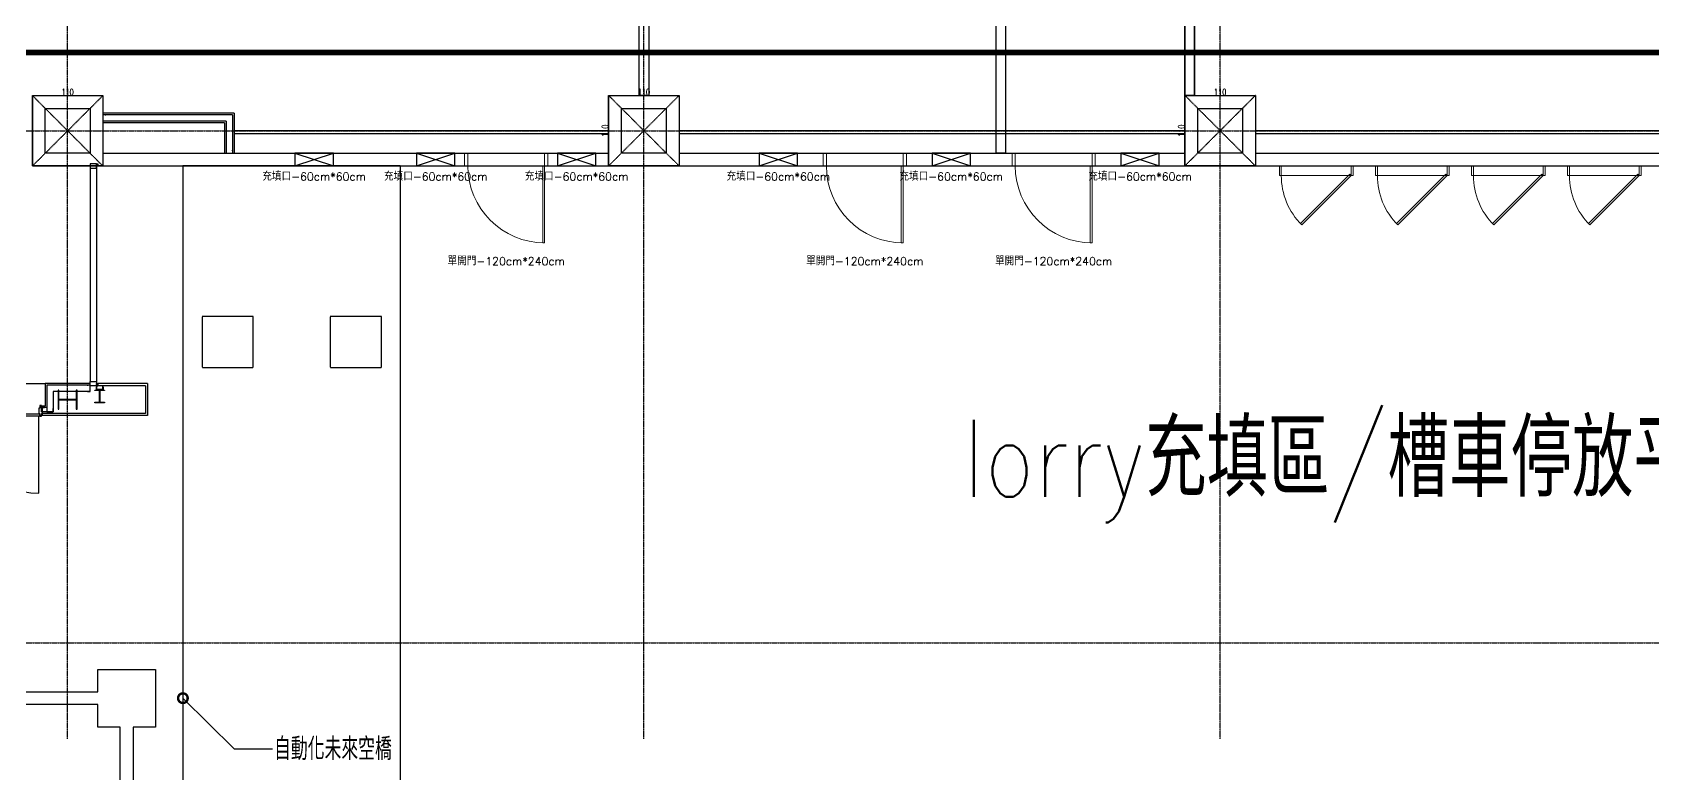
# Model space of a CAD drawing. Header units: millimetres. Extents: x -21841 to 195597, y -1659 to 112111.
# Drawn here: x 14405 to 16935, y 10546 to 11704 of the extents above; entities that cross this region are included whole.
import ezdxf
from ezdxf.enums import TextEntityAlignment as Align

# ---------------------------------------------------------------- set-up
doc = ezdxf.new("R2010")
doc.units = ezdxf.units.MM
for name, pattern in [('X-N-FAB-L10$0$COL-CEN-LIN', [3.25, 2.5, -0.25, 0.25, -0.25]), ('X-N-FAB-L10$0$HIDDEN', [0.375, 0.25, -0.125]), ('X-S-FAB-L10$0$HIDDEN', [0.4, 0.3, -0.1])]:
    doc.linetypes.add(name, pattern=pattern)
for name, color, linetype in [('0-FMCS', 6, 'Continuous'), ('0-XREF', 7, 'Continuous'), ('188K-SM-07-F10-MECH-Nature Gas-Y2257103$0$0-NG', 1, 'Continuous'), ('X-N-FAB-L10$0$0-NC', 8, 'Continuous'), ('X-N-FAB-L10$0$0-ND', 8, 'Continuous'), ('X-N-FAB-L10$0$00-充填口', 6, 'Continuous'), ('X-N-FAB-L10$0$00-門', 4, 'Continuous'), ('X-N-FAB-L10$0$A-WALL-IN', 8, 'Continuous'), ('X-N-FAB-L10$0$CCL', 8, 'X-N-FAB-L10$0$COL-CEN-LIN'), ('X-N-FAB-L10$0$COL', 8, 'Continuous'), ('X-N-FAB-L10$0$COL-S', 8, 'Continuous'), ('X-N-FAB-L10$0$DOOR', 8, 'Continuous'), ('X-N-FAB-L10$0$TXT', 8, 'Continuous'), ('X-N-FAB-L10$0$TXT-CODE', 8, 'Continuous'), ('X-N-FAB-L10$0$WALL-P', 8, 'Continuous'), ('X-N-FAB-L10$0$WALL-RC', 8, 'Continuous'), ('X-S-FAB-L10$0$0-DIM-TXT', 8, 'Continuous'), ('X-S-FAB-L10$0$HID', 8, 'X-S-FAB-L10$0$HIDDEN'), ('X-S-FAB-L10$0$Steel Frame-188K', 8, 'Continuous'), ('X-S-FAB-L10$0$TXT', 8, 'Continuous')]:
    doc.layers.add(name, color=color, linetype=linetype)
doc.layers.add('X-N-FAB-L10$0$ARC', color=8, linetype='Continuous', lineweight=0)
doc.layers.add('X-N-FAB-L10$0$DE-MMTN-F2-Z-000-P-CHEM-L10_0730$0$0', color=7, linetype='Continuous', lineweight=0)
doc.styles.add('X-N-FAB-L10$0$CHINA', font='simplex.shx', dxfattribs={"width": 0.75, "bigfont": 'chineset.shx'})
doc.styles.add('X-N-FAB-L10$0$COL-NUM', font='romanc')
doc.styles.add('X-N-FAB-L10$0$DIM', font='simplex.shx', dxfattribs={"width": 0.67, "bigfont": 'chineset.shx'})
doc.styles.add('X-S-FAB-L10$0$CHINA', font='simplex.shx', dxfattribs={"width": 0.75, "bigfont": 'chineset.shx'})
doc.styles.add('X-S-FAB-L10$0$Standard', font='', dxfattribs={"width": 0.8})
doc.styles.add('X-S-FAB-L10$0$TG_NOTE_TEXT', font='simplex.shx', dxfattribs={"width": 0.75, "bigfont": 'chineset.shx'})
doc.styles.get('X-S-FAB-L10$0$Standard').set_extended_font_data('Microsoft JhengHei')

# ---------------------------------------------------------------- blocks, each defined once
blk = doc.blocks.new('X-N-FAB-L10')
at = {"layer": 'DEFPOINTS', "color": 8, "linetype": 'X-N-FAB-L10$0$HIDDEN', "ltscale": 0.1}
for p, q in [((14515, 11605), (14405, 11495)), ((14405, 11605), (14515, 11495)), ((15415, 11605), (15305, 11495)), ((15305, 11605), (15415, 11495)), ((16315, 11605), (16205, 11495)), ((16205, 11605), (16315, 11495))]:
    blk.add_line(p, q, dxfattribs=at)
at = {"layer": 'DEFPOINTS', "color": 8}
for p, q in [((14405, 11605), (14515, 11605)), ((14405, 11605), (14405, 11495)), ((15305, 11605), (15415, 11605)), ((15305, 11605), (15305, 11495)), ((16205, 11605), (16315, 11605)), ((16205, 11605), (16205, 11495))]:
    blk.add_line(p, q, dxfattribs=at)
at = {"layer": 'X-N-FAB-L10$0$00-充填口', "color": 8}
for points in [[(14815, 11495), (14875, 11495), (14875, 11515), (14815, 11515)], [(15005, 11495), (15065, 11495), (15065, 11515), (15005, 11515)], [(15225, 11495), (15285, 11495), (15285, 11515), (15225, 11515)], [(15540, 11495), (15600, 11495), (15600, 11515), (15540, 11515)], [(15810, 11495), (15870, 11495), (15870, 11515), (15810, 11515)], [(16105, 11495), (16165, 11495), (16165, 11515), (16105, 11515)]]:
    blk.add_lwpolyline(points, close=True, dxfattribs=at)
for points in [[(14815, 11515), (14875, 11495)], [(14815, 11495), (14875, 11515)], [(15005, 11515), (15065, 11495)], [(15005, 11495), (15065, 11515)], [(15225, 11515), (15285, 11495)], [(15225, 11495), (15285, 11515)], [(15540, 11515), (15600, 11495)], [(15540, 11495), (15600, 11515)], [(15810, 11515), (15870, 11495)], [(15810, 11495), (15870, 11515)], [(16105, 11515), (16165, 11495)], [(16105, 11495), (16165, 11515)]]:
    blk.add_lwpolyline(points, dxfattribs=at)
at = {"layer": 'X-N-FAB-L10$0$00-門', "color": 8, "lineweight": 0}
for p, q in [((15085, 11515), (15080, 11515)), ((15080, 11515), (15080, 11495)), ((15085, 11495), (15085, 11515)), ((15210, 11515), (15205, 11515)), ((15205, 11515), (15205, 11495)), ((15210, 11495), (15210, 11515)), ((15645, 11515), (15640, 11515)), ((15640, 11515), (15640, 11495)), ((15645, 11495), (15645, 11515)), ((15770, 11515), (15765, 11515)), ((15765, 11515), (15765, 11495)), ((15770, 11495), (15770, 11515)), ((15940, 11515), (15935, 11515)), ((15935, 11515), (15935, 11495)), ((15940, 11495), (15940, 11515)), ((16065, 11515), (16060, 11515)), ((16060, 11515), (16060, 11495)), ((16065, 11495), (16065, 11515)), ((15080, 11495), (15085, 11495)), ((15202, 11495), (15202, 11375)), ((15205, 11495), (15202, 11495)), ((15205, 11375), (15205, 11495)), ((15205, 11495), (15210, 11495)), ((15640, 11495), (15645, 11495)), ((15762, 11495), (15762, 11375)), ((15765, 11495), (15762, 11495)), ((15765, 11375), (15765, 11495)), ((15765, 11495), (15770, 11495)), ((15935, 11495), (15940, 11495)), ((16057, 11495), (16057, 11375)), ((16060, 11495), (16057, 11495)), ((16060, 11375), (16060, 11495)), ((16060, 11495), (16065, 11495)), ((15202, 11375), (15205, 11375)), ((15762, 11375), (15765, 11375)), ((16057, 11375), (16060, 11375))]:
    blk.add_line(p, q, dxfattribs=at)
for centre in [(15205, 11495), (15765, 11495), (16060, 11495)]:
    blk.add_arc(centre, 120, 180, 270, dxfattribs=at)
at = {"layer": 'X-N-FAB-L10$0$A-WALL-IN', "color": 8}
for p, q in [((16205, 11605), (16205, 12110)), ((16205, 12110), (16205, 11605)), ((16220, 12110), (16220, 11605)), ((16220, 11605), (16220, 12110)), ((15352.5, 11605), (15352.5, 11895)), ((15367.5, 11895), (15367.5, 11605)), ((15910, 11515), (15910, 11895)), ((15925, 11895), (15925, 11515)), ((15367.5, 11605), (15352.5, 11605)), ((16220, 11605), (16205, 11605)), ((16205, 11605), (16220, 11605)), ((15925, 11515), (15910, 11515))]:
    blk.add_line(p, q, dxfattribs=at)
for points in [[(16205, 12110), (16220, 12110), (16220, 11605), (16205, 11605)], [(15352.5, 11895), (15367.5, 11895), (15367.5, 11605), (15352.5, 11605)], [(15910, 11895), (15925, 11895), (15925, 11515), (15910, 11515)]]:
    blk.add_lwpolyline(points, close=True, dxfattribs=at)
at = {"layer": 'X-N-FAB-L10$0$ARC', "color": 8}
for p, q in [((14515, 11565), (14515, 11575)), ((14515, 11575), (14519, 11575)), ((14519, 11565), (14515, 11565)), ((14519, 11575), (14519, 11574)), ((14519, 11566), (14519, 11565)), ((14708.5, 11519), (14707.5, 11519)), ((14707.5, 11519), (14707.5, 11515)), ((14707.5, 11515), (14717.5, 11515)), ((14717.5, 11519), (14716.5, 11519)), ((14717.5, 11515), (14717.5, 11519)), ((14420.5, 11105), (14420.5, 11108.5))]:
    blk.add_line(p, q, dxfattribs=at)
at = {"layer": 'X-N-FAB-L10$0$CCL', "color": 8}
for p, q in [((14460, 10600), (14460, 19760)), ((15360, 10600), (15360, 19760)), ((16260, 10600), (16260, 19760)), ((-720, 11550), (27370, 11550)), ((-720, 10750), (27370, 10750))]:
    blk.add_line(p, q, dxfattribs=at)
at = {"layer": 'X-N-FAB-L10$0$COL', "color": 8, "ltscale": 0.1}
for p, q in [((14405, 11605), (14515, 11605)), ((14405, 11495), (14405, 11605)), ((14515, 11605), (14515, 11495)), ((15305, 11605), (15415, 11605)), ((15305, 11495), (15305, 11605)), ((15415, 11605), (15415, 11495)), ((16205, 11605), (16315, 11605)), ((16205, 11495), (16205, 11605)), ((16315, 11605), (16315, 11495)), ((14515, 11495), (14405, 11495)), ((15415, 11495), (15305, 11495)), ((16315, 11495), (16205, 11495))]:
    blk.add_line(p, q, dxfattribs=at)
at = {"layer": 'X-N-FAB-L10$0$COL-S', "color": 8}
for p, q in [((14425, 11585), (14495, 11585)), ((14425, 11515), (14425, 11585)), ((14495, 11585), (14495, 11515)), ((15325, 11585), (15395, 11585)), ((15325, 11515), (15325, 11585)), ((15395, 11585), (15395, 11515)), ((16225, 11585), (16295, 11585)), ((16225, 11515), (16225, 11585)), ((16295, 11585), (16295, 11515)), ((14495, 11515), (14425, 11515)), ((15395, 11515), (15325, 11515)), ((16295, 11515), (16225, 11515))]:
    blk.add_line(p, q, dxfattribs=at)
at = {"layer": 'X-N-FAB-L10$0$DE-MMTN-F2-Z-000-P-CHEM-L10_0730$0$0', "color": 8, "linetype": 'Continuous'}
for p, q in [((16355.5, 11495.005, 0), (16352.5, 11495.005, 0)), ((16352.5, 11480.005, 0), (16352.5, 11495.005, 0)), ((16355.5, 11480.005, 0), (16355.5, 11495.005, 0)), ((16355.5, 11495.005, 0), (16464.5, 11495.005, 0)), ((16464.5, 11480.005, 0), (16464.5, 11495.005, 0)), ((16464.5, 11495.005, 0), (16467.5, 11495.005, 0)), ((16467.5, 11480.005, 0), (16467.5, 11495.005, 0)), ((16505.5, 11495.005, 0), (16502.5, 11495.005, 0)), ((16502.5, 11480.005, 0), (16502.5, 11495.005, 0)), ((16505.5, 11480.005, 0), (16505.5, 11495.005, 0)), ((16505.5, 11495.005, 0), (16614.5, 11495.005, 0)), ((16614.5, 11480.005, 0), (16614.5, 11495.005, 0)), ((16614.5, 11495.005, 0), (16617.5, 11495.005, 0)), ((16617.5, 11480.005, 0), (16617.5, 11495.005, 0)), ((16655.5, 11495.01, 0), (16652.5, 11495.01, 0)), ((16652.5, 11480.01, 0), (16652.5, 11495.01, 0)), ((16655.5, 11480.01, 0), (16655.5, 11495.01, 0)), ((16655.5, 11495.01, 0), (16764.5, 11495.01, 0)), ((16764.5, 11480.01, 0), (16764.5, 11495.01, 0)), ((16764.5, 11495.01, 0), (16767.5, 11495.01, 0)), ((16767.5, 11480.01, 0), (16767.5, 11495.01, 0)), ((16805.5, 11495.01, 0), (16802.5, 11495.01, 0)), ((16802.5, 11480.01, 0), (16802.5, 11495.01, 0)), ((16805.5, 11480.01, 0), (16805.5, 11495.01, 0)), ((16805.5, 11495.01, 0), (16914.5, 11495.01, 0)), ((16914.5, 11480.01, 0), (16914.5, 11495.01, 0)), ((16914.5, 11495.01, 0), (16917.5, 11495.01, 0)), ((16917.5, 11480.01, 0), (16917.5, 11495.01, 0)), ((16352.5, 11480.005, 0), (16355.5, 11480.005, 0)), ((16464.5, 11480.005, 0), (16355.5, 11480.005, 0)), ((16385.304, 11405.052, 0), (16462.379, 11482.126, 0)), ((16464.5, 11480.005, 0), (16387.425, 11402.931, 0)), ((16462.379, 11482.126, 0), (16464.5, 11480.005, 0)), ((16467.5, 11480.005, 0), (16464.5, 11480.005, 0)), ((16502.5, 11480.005, 0), (16505.5, 11480.005, 0)), ((16614.5, 11480.005, 0), (16505.5, 11480.005, 0)), ((16535.304, 11405.052, 0), (16612.379, 11482.126, 0)), ((16614.5, 11480.005, 0), (16537.425, 11402.931, 0)), ((16612.379, 11482.126, 0), (16614.5, 11480.005, 0)), ((16617.5, 11480.005, 0), (16614.5, 11480.005, 0)), ((16652.5, 11480.01, 0), (16655.5, 11480.01, 0)), ((16764.5, 11480.01, 0), (16655.5, 11480.01, 0)), ((16685.304, 11405.057, 0), (16762.379, 11482.132, 0)), ((16764.5, 11480.01, 0), (16687.425, 11402.936, 0)), ((16762.379, 11482.132, 0), (16764.5, 11480.01, 0)), ((16767.5, 11480.01, 0), (16764.5, 11480.01, 0)), ((16802.5, 11480.01, 0), (16805.5, 11480.01, 0)), ((16914.5, 11480.01, 0), (16805.5, 11480.01, 0)), ((16835.304, 11405.057, 0), (16912.379, 11482.132, 0)), ((16914.5, 11480.01, 0), (16837.425, 11402.936, 0)), ((16912.379, 11482.132, 0), (16914.5, 11480.01, 0)), ((16917.5, 11480.01, 0), (16914.5, 11480.01, 0)), ((16387.425, 11402.931, 0), (16385.304, 11405.052, 0)), ((16537.425, 11402.931, 0), (16535.304, 11405.052, 0)), ((16687.425, 11402.936, 0), (16685.304, 11405.057, 0)), ((16837.425, 11402.936, 0), (16835.304, 11405.057, 0))]:
    blk.add_line(p, q, dxfattribs=at)
for centre in [(16464.5, 11480.005, 0), (16614.5, 11480.005, 0), (16764.5, 11480.01, 0), (16914.5, 11480.01, 0)]:
    blk.add_arc(centre, 109, 180.000005, 225.000005, dxfattribs=at)
at = {"layer": 'X-N-FAB-L10$0$DOOR', "color": 8, "lineweight": 0}
for p, q in [((14875, 11515), (14815, 11515)), ((14815, 11515), (14815, 11495)), ((14815, 11515), (14875, 11495)), ((14815, 11495), (14875, 11515)), ((14875, 11495), (14875, 11515)), ((15065, 11515), (15005, 11515)), ((15005, 11515), (15005, 11495)), ((15005, 11515), (15065, 11495)), ((15005, 11495), (15065, 11515)), ((15065, 11495), (15065, 11515)), ((15085, 11515), (15080, 11515)), ((15080, 11515), (15080, 11495)), ((15085, 11495), (15085, 11515)), ((15210, 11515), (15205, 11515)), ((15205, 11515), (15205, 11495)), ((15210, 11495), (15210, 11515)), ((15285, 11515), (15225, 11515)), ((15225, 11515), (15225, 11495)), ((15225, 11515), (15285, 11495)), ((15225, 11495), (15285, 11515)), ((15285, 11495), (15285, 11515)), ((15600, 11515), (15540, 11515)), ((15540, 11515), (15540, 11495)), ((15540, 11515), (15600, 11495)), ((15540, 11495), (15600, 11515)), ((15600, 11495), (15600, 11515)), ((15645, 11515), (15640, 11515)), ((15640, 11515), (15640, 11495)), ((15645, 11495), (15645, 11515)), ((15770, 11515), (15765, 11515)), ((15765, 11515), (15765, 11495)), ((15770, 11495), (15770, 11515)), ((15870, 11515), (15810, 11515)), ((15810, 11515), (15810, 11495)), ((15810, 11515), (15870, 11495)), ((15810, 11495), (15870, 11515)), ((15870, 11495), (15870, 11515)), ((15935, 11515), (15935, 11495)), ((15940, 11495), (15940, 11515)), ((16060, 11515), (16060, 11495)), ((16065, 11495), (16065, 11515)), ((16165, 11515), (16105, 11515)), ((16105, 11515), (16105, 11495)), ((16105, 11515), (16165, 11495)), ((16105, 11495), (16165, 11515)), ((16165, 11495), (16165, 11515)), ((14815, 11495), (14875, 11495)), ((15005, 11495), (15065, 11495)), ((15080, 11495), (15085, 11495)), ((15202, 11495), (15202, 11375)), ((15205, 11495), (15202, 11495)), ((15205, 11375), (15205, 11495)), ((15205, 11495), (15210, 11495)), ((15225, 11495), (15285, 11495)), ((15540, 11495), (15600, 11495)), ((15640, 11495), (15645, 11495)), ((15762, 11495), (15762, 11375)), ((15765, 11495), (15762, 11495)), ((15765, 11375), (15765, 11495)), ((15765, 11495), (15770, 11495)), ((15810, 11495), (15870, 11495)), ((16057, 11495), (16057, 11375)), ((16060, 11375), (16060, 11495)), ((16105, 11495), (16165, 11495)), ((15202, 11375), (15205, 11375)), ((15762, 11375), (15765, 11375)), ((16057, 11375), (16060, 11375))]:
    blk.add_line(p, q, dxfattribs=at)
at = {"layer": 'X-N-FAB-L10$0$DOOR', "color": 8}
for p, q in [((14285, 11155), (14425, 11155)), ((14416.5, 11116.5), (14415, 11116.5)), ((14415, 11116.5), (14415, 11108.5)), ((14415, 11108.5), (14416.5, 11108.5)), ((14419, 11121), (14416.5, 11121)), ((14416.5, 11121), (14416.5, 11116.5)), ((14416.5, 11108.5), (14416.5, 11104)), ((14419, 11118.5), (14419, 11121)), ((14419, 11106.5), (14420.5, 11108.5)), ((14420.5, 11108.5), (14419, 11108.5)), ((14419, 11108.5), (14419, 11106.5)), ((14420.5, 11120), (14420.5, 11105)), ((14420.5, 11106.5), (14420.5, 11108.5)), ((14294, 11108), (14416, 11108)), ((14416, 11104), (14294, 11104)), ((14415, 10984), (14415, 11104)), ((14416, 11108), (14416, 11104)), ((14416.5, 11104), (14419, 11104)), ((14419, 11106.5), (14420.5, 11106.5)), ((14419, 11105), (14419, 11106.5)), ((14419, 11106.5), (14420.5, 11106.5)), ((14419, 11104), (14419, 11106.5)), ((14420.5, 11106.5), (14420.5, 11105))]:
    blk.add_line(p, q, dxfattribs=at)
at = {"layer": 'X-N-FAB-L10$0$DOOR', "color": 8, "lineweight": 0}
for centre in [(15205, 11495), (15765, 11495), (16060, 11495)]:
    blk.add_arc(centre, 120, 180, 270, dxfattribs=at)
at = {"layer": 'X-N-FAB-L10$0$DOOR', "color": 8}
for centre, radius, start, end in [((14415, 11104), 120, 180, 270), ((14419.75, 11104.298), 1.027, 43.098184, 136.901816)]:
    blk.add_arc(centre, radius, start, end, dxfattribs=at)
at = {"layer": 'X-N-FAB-L10$0$WALL-P', "color": 8}
for p, q in [((14720, 11577.5), (14515, 11577.5)), ((14717.5, 11575), (14515, 11575)), ((14707.5, 11565), (14515, 11565)), ((14707.5, 11565), (14707.5, 11515)), ((14717.5, 11575), (14717.5, 11515)), ((14720, 11577.5), (14720, 11515)), ((14705, 11562.5), (14515, 11562.5)), ((14705, 11562.5), (14705, 11515)), ((15305, 11550), (14720, 11550)), ((15305, 11545), (14720, 11545)), ((16205, 11550), (15415, 11550)), ((16205, 11545), (15415, 11545)), ((17105, 11550), (16315, 11550)), ((17105, 11545), (16315, 11545)), ((14505, 11498.5), (14495, 11498.5)), ((14495, 11498.5), (14495, 11491.5)), ((14495, 11496.5), (14495, 11158.5)), ((14495, 11491.5), (14505, 11491.5)), ((14505, 11495), (14505, 11498.5)), ((14507, 11496.5), (14505, 11498.5)), ((14505, 11498.5), (14507, 11498.5)), ((14505, 11496.5), (14505, 11498.5)), ((14505, 11491.5), (14505, 11498.5)), ((14505, 11496.5), (14505, 11158.5)), ((14507, 11496.5), (14505, 11496.5)), ((14507, 11496.5), (14505, 11496.5)), ((14505, 11496.5), (14505, 11495)), ((14507, 11495), (14507, 11498.5)), ((14507, 11498.5), (14507, 11496.5)), ((14507, 11495), (14507, 11496.5)), ((14425, 11155), (14425, 11120)), ((14495, 11155), (14425, 11155)), ((14427.5, 11152.5), (14427.5, 11111)), ((14495, 11152.5), (14427.5, 11152.5)), ((14495, 11142.5), (14437.5, 11142.5)), ((14437.5, 11142.5), (14437.5, 11111)), ((14446.5, 11145), (14445, 11145)), ((14445, 11145), (14445, 11115)), ((14446.5, 11130.5), (14446.5, 11145)), ((14475, 11145), (14473.5, 11145)), ((14473.5, 11145), (14473.5, 11130.5)), ((14475, 11115), (14475, 11145)), ((14495, 11152.5), (14491, 11152.5)), ((14491, 11152.5), (14491, 11151.5)), ((14491, 11143.5), (14491, 11142.5)), ((14491, 11142.5), (14495, 11142.5)), ((14495, 11158.5), (14505, 11158.5)), ((14495, 11151.5), (14495, 11158.5)), ((14495, 11142.5), (14495, 11152.5)), ((14505, 11151.5), (14495, 11151.5)), ((14502.5, 11145), (14517.5, 11145)), ((14502.5, 11144.1), (14502.5, 11145)), ((14509.7, 11144.1), (14502.5, 11144.1)), ((14504.4, 11150), (14504.4, 11145)), ((14505, 11150), (14504.4, 11150)), ((14504.4, 11145), (14509.4, 11145)), ((14505, 11158.5), (14505, 11151.5)), ((14505, 11155), (14505, 11151.5)), ((14505, 11153.5), (14505, 11155)), ((14507, 11153.5), (14505, 11153.5)), ((14507, 11153.5), (14505, 11151.5)), ((14507, 11153.5), (14505, 11153.5)), ((14505, 11153.5), (14505, 11151.5)), ((14505, 11151.5), (14507, 11151.5)), ((14515, 11151.5), (14505, 11151.5)), ((14505, 11151.5), (14505, 11146.5)), ((14505, 11145.6), (14505, 11150)), ((14505, 11146.5), (14515, 11146.5)), ((14509.4, 11145.6), (14505, 11145.6)), ((14585, 11155), (14507, 11155)), ((14507, 11155), (14507, 11151.5)), ((14507, 11155), (14507, 11153.5)), ((14507, 11151.5), (14507, 11153.5)), ((14581.5, 11151.5), (14507, 11151.5)), ((14509.4, 11145), (14509.4, 11145.6)), ((14509.7, 11125.9), (14509.7, 11144.1)), ((14517.5, 11144.1), (14510.3, 11144.1)), ((14510.3, 11144.1), (14510.3, 11125.9)), ((14510.6, 11145), (14510.6, 11145.6)), ((14510.6, 11145.6), (14515, 11145.6)), ((14515.6, 11145), (14510.6, 11145)), ((14515, 11146.5), (14515, 11151.5)), ((14515, 11145.6), (14515, 11150)), ((14515, 11150), (14515.6, 11150)), ((14515.6, 11150), (14515.6, 11145)), ((14517.5, 11145), (14517.5, 11144.1)), ((14581.5, 11151.5), (14581.5, 11108.5)), ((14585, 11155), (14585, 11105)), ((14425, 11120), (14419, 11120)), ((14427.5, 11117.5), (14419, 11117.5)), ((14419, 11111), (14419, 11117.5)), ((14419, 11117.5), (14423, 11117.5)), ((14437.5, 11111), (14419, 11111)), ((14423, 11111), (14419, 11111)), ((14425, 11120), (14420.5, 11120)), ((14581.5, 11108.5), (14420.5, 11108.5)), ((14423, 11117.5), (14423, 11116.5)), ((14423, 11112), (14423, 11111)), ((14428.5, 11115), (14427.5, 11115)), ((14427.5, 11115), (14427.5, 11111)), ((14427.5, 11111), (14437.5, 11111)), ((14437.5, 11115), (14436.5, 11115)), ((14437.5, 11111), (14437.5, 11115)), ((14445, 11115), (14446.5, 11115)), ((14473.5, 11130.5), (14446.5, 11130.5)), ((14446.5, 11115), (14446.5, 11129.5)), ((14446.5, 11129.5), (14473.5, 11129.5)), ((14473.5, 11129.5), (14473.5, 11115)), ((14473.5, 11115), (14475, 11115)), ((14502.5, 11125), (14502.5, 11125.9)), ((14502.5, 11125.9), (14509.7, 11125.9)), ((14517.5, 11125), (14502.5, 11125)), ((14510.3, 11125.9), (14517.5, 11125.9)), ((14517.5, 11125.9), (14517.5, 11125)), ((14585, 11105), (14420.5, 11105))]:
    blk.add_line(p, q, dxfattribs=at)
for centre, start, end in [((14506, 11493.449), 57.185166, 122.814834), ((14506, 11156.551), 237.185166, 302.814834)]:
    blk.add_arc(centre, 1.845, start, end, dxfattribs=at)
at = {"layer": 'X-N-FAB-L10$0$WALL-RC', "color": 8}
for p, q in [((14515, 11515), (15305, 11515)), ((15415, 11515), (16205, 11515)), ((16315, 11515), (17105, 11515)), ((14405, 11495), (19015, 11495))]:
    blk.add_line(p, q, dxfattribs=at)
at = {"layer": 'DEFPOINTS', "color": 8, "char_height": 10, "attachment_point": 5, "style": 'X-N-FAB-L10$0$DIM'}
for insert in [(14460, 11610.5), (15360, 11610.5), (16260, 11610.5)]:
    blk.add_mtext('\\A1;110', dxfattribs=dict(at, insert=insert))
at = {"layer": 'DEFPOINTS', "color": 8, "char_height": 10, "attachment_point": 5, "rotation": 90, "style": 'X-N-FAB-L10$0$DIM'}
for insert in [(15299.5, 11550), (16199.5, 11550)]:
    blk.add_mtext('\\A1;110', dxfattribs=dict(at, insert=insert))
at = {"layer": 'X-N-FAB-L10$0$0-NC', "color": 8, "style": 'X-N-FAB-L10$0$COL-NUM'}
for p in [(1860, 19880), (2760, 19880), (3660, 19880), (4560, 19880), (5460, 19880), (6360, 19880), (7260, 19880), (8160, 19880), (9060, 19880), (9960, 19880), (10860, 19880), (11760, 19880), (12660, 19880), (13560, 19880), (14460, 19880), (15360, 19880), (16260, 19880), (17160, 19880), (18060, 19880), (18960, 19880), (19860, 19880), (20760, 19880), (21660, 19880), (22560, 19880), (-840, 13950), (-840, 13350), (-840, 12750), (-840, 12150), (-840, 11550), (-840, 10750)]:
    blk.add_attdef('GRID-Y', text='', height=120, dxfattribs=at).set_placement(p, align=Align.MIDDLE_CENTER)
at = {"layer": 'X-N-FAB-L10$0$0-ND', "color": 8, "style": 'X-N-FAB-L10$0$CHINA'}
blk.add_attdef('NO', text='', height=33.333, dxfattribs=at).set_placement((23327.5, 11380), align=Align.MIDDLE)
at = {"layer": 'X-N-FAB-L10$0$TXT', "color": 8, "style": 'X-N-FAB-L10$0$CHINA'}
for s, p in [('充填口-60cm*60cm', (14845, 11480)), ('充填口-60cm*60cm', (15035, 11480)), ('充填口-60cm*60cm', (15255, 11480)), ('充填口-60cm*60cm', (15570, 11480)), ('充填口-60cm*60cm', (15840, 11480)), ('充填口-60cm*60cm', (16135, 11480)), ('單開門-120cm*240cm', (15145, 11347.505)), ('單開門-120cm*240cm', (15705, 11347.505)), ('單開門-120cm*240cm', (16000, 11347.505))]:
    blk.add_text(s, height=12.5, dxfattribs=at).set_placement(p, align=Align.MIDDLE)
at = {"layer": 'X-N-FAB-L10$0$TXT-CODE', "color": 8, "style": 'X-N-FAB-L10$0$CHINA', "width": 0.8}
blk.add_text('lorry充填區/槽車停放平台(273㎡)', height=120, dxfattribs=at).set_placement((16707.286, 11038.276), align=Align.MIDDLE_CENTER)
blk = doc.blocks.new('188K-SM-07-F10-MECH-Nature Gas-Y2257103')
at = {"layer": '188K-SM-07-F10-MECH-Nature Gas-Y2257103$0$0-NG'}
blk.add_line((6264.9, 11672.3), (23710, 11672.3), dxfattribs=at)
at = {"layer": '188K-SM-07-F10-MECH-Nature Gas-Y2257103$0$0-NG', "const_width": 8.9}
blk.add_lwpolyline([(6264.9, 9504), (6264.9, 11672.3), (23710, 11672.3), (23710, 13447.9), (25058.3, 13447.9), (25058.3, 15942.5)], dxfattribs=at)
blk = doc.blocks.new('X-S-FAB-L10$0$_DOTSMALL')
at = {"color": 0, "linetype": 'ByBlock', "const_width": 0.5}
blk.add_lwpolyline([(-0.0625, 0, 1), (0.0625, 0, 1)], format="xyb", close=True, dxfattribs=at)
blk = doc.blocks.new('X-S-FAB-L10')
at = {"layer": 'X-S-FAB-L10$0$HID'}
for p, q in [((14980, 11495), (14640, 11495)), ((14640, 11495), (14640, 9050)), ((14980, 9050), (14980, 11495)), ((14750, 11260), (14670, 11260)), ((14670, 11260), (14670, 11180)), ((14750, 11180), (14750, 11260)), ((14950, 11260), (14870, 11260)), ((14870, 11260), (14870, 11180)), ((14950, 11180), (14950, 11260)), ((14670, 11180), (14750, 11180)), ((14870, 11180), (14950, 11180))]:
    blk.add_line(p, q, dxfattribs=at)
at = {"layer": 'X-S-FAB-L10$0$Steel Frame-188K'}
blk.add_lwpolyline([(13665, 10673.606), (14507.247, 10673.606), (14507.247, 10708.606), (14597.247, 10708.606), (14597.247, 10618.606), (14562.247, 10618.606), (14562.247, 9959), (14597.247, 9959), (14597.247, 9924), (15075, 9924), (15075, 9959), (15165, 9959), (15165, 9922.768), (15940, 9922.768), (15940, 9934), (15980, 9934), (15980, 9910.252), (15980, 9910.252), (16780, 9910.252), (16780, 9934), (16820, 9934), (16820, 9910.252), (17620, 9910.252)], dxfattribs=at)
blk.add_lwpolyline([(14542.247, 10618.606), (14507.247, 10618.606), (14507.247, 10653.606), (14252.818, 10653.606), (14252.818, 9924), (14507.247, 9924), (14507.247, 9959), (14542.247, 9959)], close=True, dxfattribs=at)
at = {"layer": 'X-S-FAB-L10$0$TXT', "linetype": 'ByBlock', "lineweight": -2}
blk.add_line((14720.194, 10584.529), (14779.842, 10584.529), dxfattribs=at)
blk.add_lwpolyline([(14640, 10663.713), (14720.194, 10584.529)], dxfattribs=at)
at = {"layer": 'X-S-FAB-L10$0$TXT', "lineweight": -2, "xscale": 30, "yscale": 30, "zscale": 30, "rotation": 135.3634144209405}
blk.add_blockref('X-S-FAB-L10$0$_DOTSMALL', (14640, 10663.713), dxfattribs=at)
at = {"style": 'X-S-FAB-L10$0$TG_NOTE_TEXT', "width": 0.5, "flags": 1}
for p in [(7463.301, 9020), (18268.251, 8649), (11197.77, 4800.167), (16485.801, 4800.167), (25420.27, 2635), (13360, 320.001, 0), (7463.301, -33.333)]:
    blk.add_attdef('WH', text='', height=20, dxfattribs=at).set_placement(p, align=Align.BOTTOM_LEFT)
at = {"width": 0.5}
for style, p in [('X-S-FAB-L10$0$TG_NOTE_TEXT', (7585, 9020)), ('X-S-FAB-L10$0$TG_NOTE_TEXT', (18389.95, 8649)), ('X-S-FAB-L10$0$TG_NOTE_TEXT', (11117.5, 4813.5)), ('X-S-FAB-L10$0$TG_NOTE_TEXT', (16607.5, 4813.5)), ('X-S-FAB-L10$0$TG_NOTE_TEXT', (25350, 2635)), ('X-S-FAB-L10$0$Standard', (13129.375, 325.001, 0)), ('X-S-FAB-L10$0$TG_NOTE_TEXT', (7585, -20))]:
    blk.add_attdef('DESC', text='', height=10, dxfattribs=dict(at, style=style)).set_placement(p, align=Align.BOTTOM_LEFT)
for tag, style, p in [('TYPE', 'X-S-FAB-L10$0$TG_NOTE_TEXT', (7619.286, 9020)), ('NO', 'X-S-FAB-L10$0$TG_NOTE_TEXT', (7650.095, 9020)), ('TYPE', 'X-S-FAB-L10$0$TG_NOTE_TEXT', (18424.236, 8649)), ('NO', 'X-S-FAB-L10$0$TG_NOTE_TEXT', (18455.045, 8649)), ('NO', 'X-S-FAB-L10$0$TG_NOTE_TEXT', (11088.595, 4813.5)), ('TYPE', 'X-S-FAB-L10$0$TG_NOTE_TEXT', (11151.786, 4813.5)), ('TYPE', 'X-S-FAB-L10$0$TG_NOTE_TEXT', (16641.786, 4813.5)), ('NO', 'X-S-FAB-L10$0$TG_NOTE_TEXT', (16672.595, 4813.5)), ('NO', 'X-S-FAB-L10$0$TG_NOTE_TEXT', (25313, 2635)), ('TYPE', 'X-S-FAB-L10$0$TG_NOTE_TEXT', (25350, 2635)), ('NO', 'X-S-FAB-L10$0$Standard', (13100, 320.001, 0)), ('TYPE', 'X-S-FAB-L10$0$Standard', (13129.375, 320.001, 0)), ('TYPE', 'X-S-FAB-L10$0$TG_NOTE_TEXT', (7619.286, -20)), ('NO', 'X-S-FAB-L10$0$TG_NOTE_TEXT', (7650.095, -20))]:
    blk.add_attdef(tag, text='', height=10, dxfattribs=dict(at, style=style)).set_placement(p, align=Align.BOTTOM_RIGHT)
at = {"style": 'X-S-FAB-L10$0$TG_NOTE_TEXT', "width": 0.5, "flags": 1}
for rotation, p in [(180, (43, 7480)), (180, (943, 7480)), (90, (24310, 3717.77)), (270, (17080, 1711.699))]:
    blk.add_attdef('WH', text='', height=20, rotation=rotation, dxfattribs=at).set_placement(p, align=Align.BOTTOM_LEFT)
at = {"width": 0.5}
for rotation, style, p in [(180, 'X-S-FAB-L10$0$Standard', (317.625, 7480)), (180, 'X-S-FAB-L10$0$Standard', (1217.625, 7480)), (90, 'X-S-FAB-L10$0$TG_NOTE_TEXT', (24310, 3647.5)), (270, 'X-S-FAB-L10$0$TG_NOTE_TEXT', (17080, 1605))]:
    blk.add_attdef('DESC', text='', height=10, rotation=rotation, dxfattribs=dict(at, style=style)).set_placement(p, align=Align.BOTTOM_LEFT)
for tag, rotation, style, p in [('TYPE', 180, 'X-S-FAB-L10$0$Standard', (317.625, 7480)), ('NO', 180, 'X-S-FAB-L10$0$Standard', (347, 7480)), ('TYPE', 180, 'X-S-FAB-L10$0$Standard', (1217.625, 7480)), ('NO', 180, 'X-S-FAB-L10$0$Standard', (1247, 7480)), ('TYPE', 90, 'X-S-FAB-L10$0$TG_NOTE_TEXT', (24310, 3647.5)), ('NO', 90, 'X-S-FAB-L10$0$TG_NOTE_TEXT', (24310, 3610.5)), ('TYPE', 270, 'X-S-FAB-L10$0$TG_NOTE_TEXT', (17080, 1605)), ('NO', 270, 'X-S-FAB-L10$0$TG_NOTE_TEXT', (17080, 1573))]:
    blk.add_attdef(tag, text='', height=10, rotation=rotation, dxfattribs=dict(at, style=style)).set_placement(p, align=Align.BOTTOM_RIGHT)
at = {"layer": 'X-S-FAB-L10$0$0-DIM-TXT', "style": 'X-S-FAB-L10$0$CHINA', "width": 0.75}
for p in [(667.414, 7855.1, -2689.4), (22627.353, 6728.814), (25644.722, 6728.814), (24778.787, 5569.051), (1118.252, 4980), (417.801, 4594.623), (23874.84, 4355), (22927.43, 4330.122), (23749.869, 3901.367), (417.801, 3765.236), (1118.252, 3730), (417.801, 3115.79), (536.882, 2227.832), (16908.994, 1782.652), (888.445, 880.466), (16977.43, 750), (18878.841, 750), (25641.221, 553.233), (21364.03, 526.894)]:
    blk.add_attdef('HIG', text='', height=80, dxfattribs=at).set_placement(p, align=Align.MIDDLE_LEFT)
at = {"layer": 'X-S-FAB-L10$0$TXT', "insert": (14782.509, 10602.029), "char_height": 35, "width": 573.89919, "attachment_point": 1, "line_spacing_factor": 1.2, "style": 'X-S-FAB-L10$0$CHINA'}
blk.add_mtext('自動化未來空橋', dxfattribs=at)

msp = doc.modelspace()

# ---------------------------------------------------------------- block references
at = {"layer": '0-FMCS', "color": 5}
for name in ['X-N-FAB-L10', '188K-SM-07-F10-MECH-Nature Gas-Y2257103', 'X-S-FAB-L10']:
    msp.add_blockref(name, (0, 0), dxfattribs=at)
at = {"layer": '0-XREF'}
msp.add_blockref('X-N-FAB-L10', (0, 0), dxfattribs=at)

doc.saveas('drawing.dxf')
